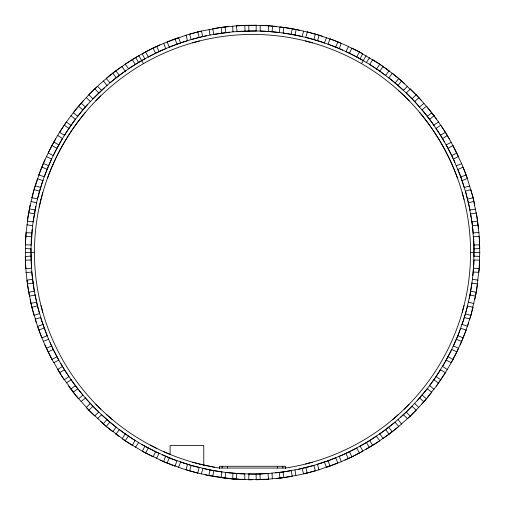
<?xml version="1.0" encoding="UTF-8"?>
<svg xmlns="http://www.w3.org/2000/svg" width="505" height="505" viewBox="0 0 505 505"><rect width="100%" height="100%" fill="white"/><g stroke="black" fill="none" stroke-linecap="round" stroke-linejoin="round"><path stroke-width="0.76" d="M32.585 225.495L30.963 248.877L31.796 272.056L26.14 272.555L25.389 260.428L25.389 244.571L26.115 232.691L28.046 216.948L30.218 205.251L34.056 189.861L38.954 174.774L43.651 162.932M153.11 456.861L155.59 451.748L173.095 459.354L191.427 465.484L210.225 469.997L225.741 472.446L240.904 473.766L256.37 474.037L267.953 473.526L283.337 471.91L298.569 469.227L313.573 465.484L328.282 460.705L342.617 454.91L356.517 448.131L369.912 440.398L382.733 431.75L394.923 422.231L406.418 411.884L417.155 400.755L427.097 388.913L436.187 376.402L444.381 363.284L451.647 349.63L457.934 335.503L463.224 320.965L466.519 309.849L469.997 294.775L472.446 279.259L473.766 264.096L473.936 244.767L472.415 225.495L469.227 206.431L465.414 191.193L470.875 189.621M451.748 349.409L456.861 351.89L461.684 341.292L466.046 330.226L470.944 315.139L476.297 291.959L479.195 268.351L479.75 252.5L479.441 240.607L478.86 232.445L473.204 232.944M30.969 248.63L30.931 252.5A221.556 221.556 0 0 0 31.493 267.959M474.031 256.37L474.069 252.5A221.556 221.556 0 0 0 473.526 237.047M25.288 248.536L30.963 248.877M34.34 291.215L28.747 292.212L31.998 307.476L36.373 322.727L40.343 333.938L44.895 344.934L51.851 359.188L61.913 376.269L75.895 395.516L89.031 410.363L106.429 426.586L125.423 440.897L142.328 451.255L163.708 461.684L182.273 468.627L197.524 473.002L209.139 475.577L232.691 478.885L248.788 479.718L248.877 474.037M366.611 62.582C333.414 42.578 294.882 31.55 256.123 30.963L256.212 25.282L268.351 25.806L283.879 27.428L283.09 33.059M479.712 256.464L474.037 256.123M244.824 479.617L244.767 473.936A221.556 221.556 0 0 1 229.352 472.844M260.176 25.383L260.233 31.064A221.556 221.556 0 0 1 275.667 32.156M236.397 479.176L236.801 473.507M268.199 31.493L268.603 25.824M244.571 479.611A226.814 226.814 0 0 1 232.691 478.885L232.944 473.198M272.056 31.802L272.555 26.14M26.115 232.691L31.802 232.944M26.948 224.807L32.554 225.741L36.612 202.656M225.741 472.446L225.053 478.084L222.181 477.711M279.259 32.554L279.947 26.916L291.959 28.703L307.476 31.998L318.939 35.18L333.938 40.343L344.934 44.895L359.188 51.851L379.577 64.103L392.41 73.427L401.589 80.989L418.702 97.515L426.586 106.429L434.496 116.421M478.052 280.193L472.446 279.259M221.121 477.572L221.91 471.941M212.788 476.253L213.785 470.66M291.215 34.34L292.212 28.747M208.893 475.521L209.979 469.947M295.021 35.053L296.107 29.479M31.076 201.381L36.556 202.896C45.191 165.11 63.983 129.709 90.458 101.391M202.896 468.444L201.381 473.924M302.104 36.556L303.619 31.076M473.924 303.619L468.444 302.104M39.194 207.157L40.905 199.746M37.515 198.901L31.941 197.771M197.771 473.059L199.134 467.542M305.866 37.458L307.229 31.941M40.987 199.443L42.792 192.689M462.208 312.311L464.013 305.557M189.621 470.875L191.193 465.414M313.807 39.586L315.379 34.125M187.488 464.31L186.061 469.82A226.177 226.177 0 0 0 197.524 473.002M317.512 40.69L319.179 35.255M36.373 182.273L37.629 178.518M41.776 184.035L43.007 180.367M461.993 324.633L463.224 320.965A221.556 221.556 0 0 0 467.485 306.099L473.059 307.229M467.365 326.483L468.627 322.727M180.601 462.075L178.518 467.365M324.399 42.925L326.483 37.635M44.295 176.718L38.872 175.014M175.014 466.128L176.952 460.787M328.048 44.213L329.986 38.872M47.577 177.918C56.276 154.076 69.147 131.78 85.446 112.325M167.136 463.104L169.27 457.839M335.73 47.161L337.864 41.896M163.475 461.583L165.703 456.356M339.297 48.644L341.292 43.316A226.537 226.537 0 0 0 330.226 38.954M43.316 163.708C63.321 116.232 100.072 76.091 145.591 51.971L148.262 56.983M460.106 344.934L461.684 341.292A226.461 226.461 0 0 0 466.046 330.226M44.352 161.329L44.895 160.066M51.693 158.86L50.09 162.383A221.556 221.556 0 0 0 44.314 176.725M453.307 346.14L454.91 342.617A221.556 221.556 0 0 0 460.705 328.282L466.128 329.986M46.492 156.569L51.586 159.088M159.088 453.414L156.462 458.458M356.738 448.017L359.409 453.029L376.269 443.087L389.26 433.991L398.571 426.586L410.363 415.969L418.702 407.484L426.586 398.571L436.352 386.072L445.221 372.924L451.255 362.672L458.565 348.311L453.414 345.912M351.89 48.139L349.409 53.252L345.912 51.586L348.538 46.542M145.591 453.029L148.262 448.017M356.738 56.983L359.409 51.971M48.549 339.07C67.556 384.166 102.042 422.496 144.866 446.167L142.328 451.255A226.537 226.537 0 0 0 152.882 456.754M360.134 58.833L362.672 53.745A226.158 226.158 0 0 0 352.118 48.246M53.252 155.59L48.246 152.882A226.89 226.89 0 0 1 53.745 142.328L55.695 138.875M361.536 63.643L366.125 55.695M62.582 138.389L60.619 141.716A221.556 221.556 0 0 0 53.372 155.376M442.418 366.611L444.381 363.284A221.556 221.556 0 0 0 451.647 349.624M57.709 135.46L62.456 138.597M447.291 369.54L442.544 366.403M138.597 442.544L135.46 447.291M132.291 445.353L135.088 440.398A221.556 221.556 0 0 1 122.279 431.743M372.709 59.647L369.704 64.47L379.59 71.003L391.937 80.308L403.426 90.288L414.548 101.391L424.692 113.063L431.756 122.267L440.398 135.088L448.017 148.262L453.029 145.591M125.215 440.758L128.396 436.049M376.604 68.951L379.785 64.242M125.215 433.852L122.153 438.649A226.259 226.259 0 0 0 132.076 445.221M379.785 71.148L383.049 66.496M73.25 122.267L75.548 119.161M429.452 385.839L431.75 382.733M71.009 115.74L75.403 119.357M115.942 434.142L119.357 429.597M385.643 75.403L389.058 70.858M433.991 389.26L429.597 385.643M112.792 431.731L116.087 427.097A221.556 221.556 0 0 1 104.257 417.149L101.391 414.542M392.208 73.269L388.913 77.903A221.556 221.556 0 0 1 400.762 87.851L403.609 90.458M106.233 426.422L109.894 422.073M395.106 82.927L398.767 78.578M103.222 423.84L106.953 419.554M398.047 85.446L401.589 80.989A226.543 226.543 0 0 0 392.41 73.427M86.298 97.515L90.288 101.574L107.142 85.282M101.574 414.712L97.515 418.702M403.426 90.288L407.484 86.298M418.702 407.484L414.712 403.426M98.765 412.055L94.637 415.969A226.461 226.461 0 0 1 86.298 407.484L90.288 403.426M406.235 92.945L410.363 89.031M95.849 100.798L100.798 95.849M404.202 409.151L409.151 404.202M88.855 410.18L92.945 406.235M412.055 98.765L416.145 94.82M414.712 101.574L418.872 97.705M103.411 80.996L106.953 85.446C136.154 59.95 172.161 42.351 210.225 35.009M85.446 398.047L80.996 401.589M419.554 106.953L424.004 103.411M401.589 424.004L398.047 419.554M392.675 419.554L398.42 414.561M78.578 398.767L82.927 395.106M422.073 109.894L426.422 106.233M73.269 392.208L77.751 388.717M427.249 116.283L431.731 112.792M70.864 389.058L75.403 385.643M429.597 119.357L433.991 115.74M118.927 68.648L122.153 66.351M122.267 73.25L125.417 71.003M379.583 433.997L382.733 431.75A221.556 221.556 0 0 0 394.929 422.224L398.767 426.422M382.847 438.649L386.072 436.352A227.502 227.502 0 0 0 398.571 426.586M71.142 379.785L66.351 382.847M433.858 125.215L438.504 121.951L445.221 132.076L451.255 142.328L461.684 163.708L467.371 178.518L473.002 197.524L476.954 216.948L478.885 232.691M64.242 379.785L68.951 376.604M436.049 128.396L440.758 125.215M59.647 372.709L64.47 369.704M440.53 135.296L445.353 132.291M62.456 366.403L57.709 369.54A226.177 226.177 0 0 0 64.103 379.577M442.544 138.597L447.291 135.46M125.423 64.103A226.537 226.537 0 0 1 135.46 57.709L138.875 55.695L143.464 63.643M366.125 449.305L369.54 447.291A226.461 226.461 0 0 0 379.577 440.897M145.087 58.713L141.716 60.619A221.556 221.556 0 0 0 128.617 68.819L125.215 64.242M359.913 446.287L363.284 444.381A221.556 221.556 0 0 0 376.402 436.181L379.785 440.758M446.167 144.866L451.255 142.328M248.788 479.718L268.351 479.195L284.126 477.541L299.749 474.782L318.939 469.82L341.292 461.684L352.118 456.754L362.893 451.135L360.134 446.167M51.971 359.409L56.983 356.738L58.833 360.134L53.745 362.672M48.139 351.89L53.252 349.409M451.748 155.59L456.861 153.11M46.441 348.311L51.592 345.912M469.991 210.225L469.227 206.431A221.556 221.556 0 0 0 465.484 191.433L460.705 176.718L453.408 159.088L458.458 156.462A226.171 226.171 0 0 0 453.149 145.812M144.866 58.833L142.107 53.865L152.882 48.246L163.708 43.316L186.061 35.18L201.381 31.076L220.874 27.459L236.649 25.806L256.212 25.282M165.93 48.549L162.383 50.09A221.556 221.556 0 0 0 148.495 56.876M339.07 456.451L342.617 454.91A221.556 221.556 0 0 0 356.524 448.124M163.708 43.316L165.703 48.644M341.292 461.684L339.297 456.356M456.356 165.703L461.684 163.708M41.896 337.864L47.161 335.73L41.776 320.965L37.515 306.099L34.296 290.975L31.796 272.056M463.104 167.136L457.934 169.497A221.556 221.556 0 0 1 463.224 184.035L464.385 187.721M38.872 329.986L44.213 328.048M460.787 176.952L466.128 175.014M42.925 324.399L37.629 326.483A226.152 226.152 0 0 0 41.795 337.63M462.075 180.601L467.371 178.518A226.537 226.537 0 0 0 463.205 167.37M184.035 41.776L187.721 40.615M317.279 464.385L320.965 463.224M186.061 35.18L187.488 40.684M35.255 319.179L40.684 317.512M464.316 187.488L469.82 186.061M318.939 469.82L317.512 464.316M34.125 315.379L39.516 313.573A221.556 221.556 0 0 1 35.792 298.569M192.689 42.792L199.443 40.987M305.557 464.013L312.311 462.208M31.941 307.229L37.458 305.866M467.542 199.134L473.059 197.771M31.02 303.372L36.556 302.104M468.444 202.896L473.924 201.381A226.158 226.158 0 0 0 470.944 189.861M209.139 29.429L209.979 35.053L233.19 31.777M35.053 295.021L29.473 296.107L27.459 284.126L26.115 272.309M469.947 209.979L475.571 209.139M295.861 475.571L295.021 469.947M470.66 213.785L476.297 213.041M27.428 283.879L33.059 283.09M471.941 221.91L477.572 221.121M282.819 477.711L279.947 478.084L279.259 472.446M32.554 279.259L26.942 280.193A226.152 226.152 0 0 0 28.703 291.959M472.446 225.741L478.084 225.053M232.691 26.115L232.944 31.796L256.123 30.963M272.309 478.885L272.056 473.204M25.824 268.603L31.493 268.199M473.507 236.801L479.176 236.397M25.383 260.176L31.058 259.987M473.942 245.013L479.617 244.824M256.123 474.037L256.212 479.718L260.428 479.611M30.963 256.123L25.282 256.464A226.227 226.227 0 0 0 25.806 268.351M474.037 248.877L479.718 248.536M25.25 252.5L34.428 252.5M470.572 252.5L479.75 252.5M256.464 25.288L252.5 25.25A227.49 227.49 0 0 0 236.649 25.806M256.37 30.969L252.5 30.931A221.556 221.556 0 0 0 237.053 31.48L236.397 25.824M248.63 474.031L252.5 474.069A221.556 221.556 0 0 0 267.966 473.52L268.603 479.176M248.536 479.712L252.5 479.75M25.383 244.824L31.058 245.013M473.942 259.987L479.617 260.176M25.824 236.397L31.493 236.801M473.507 268.199L479.176 268.603M473.198 272.056L478.885 272.309A226.543 226.543 0 0 0 479.611 260.428M232.445 478.86L228.746 478.506A227.345 227.345 0 0 1 205.238 474.788M275.661 32.143L279.505 32.585M225.495 472.415L229.339 472.857M27.428 221.121L33.059 221.91M471.941 283.09L477.572 283.879M214.631 467.258L219.53 468.034L285.47 468.034L290.369 467.258A218.072 218.072 0 0 0 434.698 132.67A218.072 218.072 0 0 0 70.302 132.67A218.072 218.072 0 0 0 214.631 467.258L199.746 464.095M28.747 212.788L34.34 213.785M470.66 291.215L476.253 292.212M29.479 208.893L35.053 209.979M469.947 295.021L475.521 296.107M298.569 35.773L302.343 36.612M202.656 468.387L206.431 469.227A221.556 221.556 0 0 0 221.676 471.904M305.254 40.905L312.608 42.874M192.689 462.208L199.443 464.013M34.125 189.621L39.586 191.193M465.414 313.807L470.875 315.379M35.255 185.821L40.69 187.488M464.31 317.512L469.82 318.939A226.158 226.158 0 0 0 473.002 307.476M320.965 41.776L324.633 43.007M180.367 461.993L184.035 463.224M37.553 178.751L42.925 180.601M462.075 324.399L467.447 326.249M41.896 167.136L47.161 169.27M457.839 335.73L463.104 337.864M163.803 451.716L170.81 454.696M43.417 163.475L48.644 165.703M456.356 339.297L461.583 341.525M144.866 446.167L158.86 453.307M150.124 445.044L156.904 448.503M51.971 145.591L56.983 148.262M448.017 356.738L453.029 359.409M53.871 142.107L58.833 144.866M446.167 360.134L451.255 362.672A226.152 226.152 0 0 0 456.754 352.118M369.54 57.709L366.403 62.456L369.912 64.602A221.556 221.556 0 0 1 382.74 73.257L385.839 75.548M59.647 132.291L64.47 135.296M440.53 369.704L445.353 372.709M64.242 125.215L68.951 128.396M436.049 376.604L440.758 379.785M71.148 125.215L66.351 122.153A226.171 226.171 0 0 0 59.779 132.076M433.852 379.785L438.504 383.049M386.072 68.648L389.26 71.009M119.161 429.452L122.267 431.75M115.74 433.991L118.927 436.352M73.269 112.792L77.751 116.283M427.249 388.717L431.731 392.208M78.578 106.233L82.927 109.894M422.073 395.106L426.422 398.767M106.58 414.561L112.325 419.554M81.16 103.222L85.446 106.953M419.554 398.047L423.84 401.778M401.778 81.16L404.562 83.622M398.42 90.439L403.987 95.634M88.855 94.82L92.945 98.765M412.055 406.235L416.145 410.18M404.202 95.849L409.151 100.798M95.849 404.202L100.798 409.151M94.82 88.855L98.765 92.945M406.235 412.055L410.18 416.145M101.574 90.288L97.515 86.298A226.158 226.158 0 0 0 89.031 94.637M403.426 414.712L407.484 418.702A226.227 226.227 0 0 0 415.969 410.363M419.718 107.142L417.155 104.245A221.556 221.556 0 0 0 406.418 93.122M85.282 397.858L87.845 400.755A221.556 221.556 0 0 0 98.601 411.878M106.233 78.578L110.077 82.769A221.556 221.556 0 0 1 122.279 73.257M419.554 112.325C435.847 131.78 448.724 154.076 457.423 177.918M112.792 73.269L116.283 77.751M388.717 427.249L392.208 431.731M115.942 70.864L119.357 75.403M385.643 429.597L389.058 434.136M434.136 115.942L438.649 122.153M431.756 122.267L433.997 125.417M71.003 379.583L73.25 382.733M121.951 66.496L125.215 71.142M379.785 433.858L383.049 438.504M132.291 59.647L135.296 64.47M369.704 440.53L372.709 445.353M135.675 57.583L138.597 62.456M366.403 442.544L369.325 447.417M446.287 145.08L453.408 159.088M153.11 48.139L155.59 53.252M349.409 451.748L351.89 456.861M156.689 46.441L159.088 51.592M345.912 453.408L348.311 458.559M43.316 341.292L48.644 339.297L47.066 335.503M167.136 41.896L169.27 47.161M335.73 457.839L337.864 463.104M175.014 38.872L176.952 44.213M328.048 460.787L329.986 466.128M180.601 42.925L178.518 37.629A226.158 226.158 0 0 0 167.37 41.795M324.399 462.075L326.483 467.371A226.467 226.467 0 0 0 337.63 463.205M40.615 317.279L41.776 320.965M35.18 318.939L36.373 322.727M189.621 34.125L191.193 39.586M313.807 465.414L315.379 470.875M462.208 192.689L464.013 199.443M40.987 305.557L42.792 312.311M197.771 31.941L199.134 37.458M305.866 467.542L307.229 473.059M202.896 36.556L201.381 31.076A226.253 226.253 0 0 0 189.861 34.056M302.104 468.444L303.619 473.924A226.171 226.171 0 0 0 315.139 470.944M473.98 201.628L474.782 205.251M35.009 294.775L35.773 298.569M212.788 28.747L213.785 34.34M291.215 470.66L292.212 476.253M221.121 27.428L221.91 33.059M283.09 471.941L283.879 477.572M225.053 26.916L225.741 32.554M472.857 229.339L473.223 233.19M31.777 271.81L32.143 275.661M244.824 25.383L245.013 31.058M259.987 473.942L260.176 479.617M248.788 25.282L248.877 30.963M285.47 468.539L285.47 466.285L219.53 466.285L219.53 468.539M282.85 466.285L282.85 468.034M277.39 466.285L277.39 468.034M227.61 466.285L227.61 468.034M222.149 466.285L222.149 468.034M203.774 465.459L203.774 445.498L170.122 445.498L170.122 454.607M473.936 260.233A221.556 221.556 0 0 1 472.857 275.661M471.91 283.337A221.556 221.556 0 0 1 469.227 298.569M440.404 369.906A221.556 221.556 0 0 1 431.756 382.727M427.104 388.907A221.556 221.556 0 0 1 417.162 400.755M411.884 406.411A221.556 221.556 0 0 1 400.762 417.149M335.509 457.928A221.556 221.556 0 0 1 320.978 463.218M313.58 465.477A221.556 221.556 0 0 1 298.575 469.221M290.981 470.692A221.556 221.556 0 0 1 275.667 472.844M198.913 467.478A221.556 221.556 0 0 1 184.047 463.218M176.731 460.699A221.556 221.556 0 0 1 162.395 454.904M155.388 451.634A221.556 221.556 0 0 1 141.728 444.375M82.788 394.916A221.556 221.556 0 0 1 73.263 382.727M68.832 376.395A221.556 221.556 0 0 1 60.638 363.278M56.888 356.517A221.556 221.556 0 0 1 50.109 342.617M47.085 335.497A221.556 221.556 0 0 1 41.795 320.965M34.315 290.975A221.556 221.556 0 0 1 32.169 275.661M31.089 244.767A221.556 221.556 0 0 1 32.169 229.339M33.109 221.67A221.556 221.556 0 0 1 35.792 206.438M37.534 198.901A221.556 221.556 0 0 1 41.795 184.035M64.615 135.094A221.556 221.556 0 0 1 73.263 122.273M77.921 116.093A221.556 221.556 0 0 1 87.857 104.251M93.135 98.595A221.556 221.556 0 0 1 104.257 87.851M169.51 47.079A221.556 221.556 0 0 1 184.047 41.789M191.439 39.523A221.556 221.556 0 0 1 206.444 35.786M214.038 34.308A221.556 221.556 0 0 1 229.352 32.156M283.343 33.096A221.556 221.556 0 0 1 298.575 35.786M306.112 37.521A221.556 221.556 0 0 1 320.978 41.789M328.288 44.307A221.556 221.556 0 0 1 342.624 50.096M349.637 53.366A221.556 221.556 0 0 1 363.291 60.625M422.237 110.084A221.556 221.556 0 0 1 431.756 122.273M436.187 128.605A221.556 221.556 0 0 1 444.387 141.722M448.137 148.483A221.556 221.556 0 0 1 454.917 162.383M470.704 214.025A221.556 221.556 0 0 1 472.857 229.339M112.59 431.573A227.509 227.509 0 0 1 100.438 421.378M445.221 372.924A227.307 227.307 0 0 1 436.352 386.072M244.515 479.636A227.307 227.307 0 0 1 228.689 478.532M78.325 398.578A227.307 227.307 0 0 1 68.56 386.079M33.955 315.12A227.307 227.307 0 0 1 30.117 299.73M27.358 220.836A227.307 227.307 0 0 1 30.117 205.213M31.897 197.48A227.307 227.307 0 0 1 36.272 182.229M38.853 174.73A227.307 227.307 0 0 1 44.8 160.016M106.347 78.344A227.307 227.307 0 0 1 118.845 68.573M145.743 51.769A227.307 227.307 0 0 1 159.997 44.812M260.384 25.3A227.307 227.307 0 0 1 276.216 26.412M410.357 88.962A227.307 227.307 0 0 1 421.372 100.369M426.58 106.359A227.307 227.307 0 0 1 436.345 118.864M440.897 125.36A227.307 227.307 0 0 1 449.305 138.818M476.303 212.996A227.307 227.307 0 0 1 478.513 228.708M291.959 476.297A227.345 227.345 0 0 1 276.254 478.506M174.774 466.046A227.111 227.111 0 0 1 160.066 460.106M25.389 244.679A226.227 226.227 0 0 1 26.115 232.799M51.851 359.188A227.559 227.559 0 0 1 44.895 344.934M359.188 453.149A227.427 227.427 0 0 1 344.934 460.106M479.195 236.719A226.543 226.543 0 0 1 479.712 248.605M268.351 479.195A226.322 226.322 0 0 1 256.464 479.712M477.541 284.126A227.427 227.427 0 0 1 474.782 299.749M431.573 392.41A227.502 227.502 0 0 1 421.378 404.562M307.476 31.998A227.484 227.484 0 0 1 322.727 36.373M372.993 59.817A227.484 227.484 0 0 1 386.136 68.686M213.041 28.703A227.168 227.168 0 0 1 228.746 26.494M284.1 27.459A227.168 227.168 0 0 1 299.724 30.218M73.427 112.59A227.313 227.313 0 0 1 83.622 100.438"/></g></svg>
